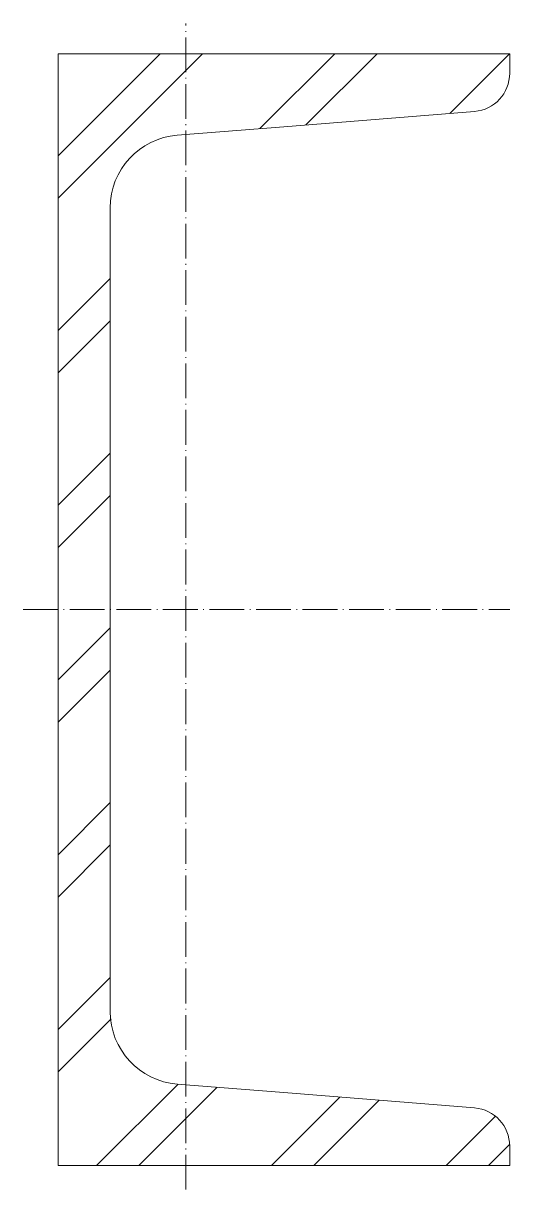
# Model space of a CAD drawing. Header units: metres. Extents: x -5 to 65, y -83 to 84.
import ezdxf

# ---------------------------------------------------------------- set-up
doc = ezdxf.new("R2010")
doc.units = ezdxf.units.M
doc.linetypes.add('MV_hartlijn_staal', pattern=[6.6, 5, -0.8, 0, -0.8])
doc.layers.add('A-DETL-GENF', color=92, linetype='Continuous', lineweight=18)

# ---------------------------------------------------------------- blocks, each defined once
blk = doc.blocks.new('28 Staalprofielen-UNP-2d - UNP160-4451291-00_0 Basismaterialen')
at = {"layer": 'A-DETL-GENF', "lineweight": 13}
h = blk.add_hatch(dxfattribs=at)
h.set_pattern_fill('FP_275', color=256, style=0, pattern_type=2)
h.set_pattern_definition([(225, (-2260.222, -1899.265), (12.57236, -12.57236), []), (225, (-2260.222, -1918.315), (12.57236, -12.57236), [])])
h.paths.add_polyline_path([(65, 80), (0, 80), (0, -80), (65, -80), (65, -77.18), (64.83, -75.82), (64.33, -74.56), (63.54, -73.45), (62.5, -72.57), (61.27, -71.97), (59.94, -71.7), (17.16, -68.27), (14.61, -67.75), (12.27, -66.61), (10.29, -64.93), (8.77, -62.81), (7.82, -60.39), (7.5, -57.81), (7.5, 57.81), (7.82, 60.39), (8.77, 62.81), (10.29, 64.93), (12.27, 66.61), (14.61, 67.75), (17.16, 68.27), (59.94, 71.7), (61.27, 71.97), (62.5, 72.57), (63.54, 73.45), (64.33, 74.56), (64.83, 75.82), (65, 77.18)])
at = {"layer": 'A-DETL-GENF', "linetype": 'MV_hartlijn_staal', "lineweight": 13}
for p, q in [((18.4, -83.46), (18.4, 84.37)), ((-5, 0), (65, 0))]:
    blk.add_line(p, q, dxfattribs=at)
at = {"layer": 'A-DETL-GENF'}
for p, q in [((65, 80), (0, 80)), ((0, 80), (0, -80)), ((65, 77.18), (65, 80)), ((32.5, 69.5), (59.94, 71.7)), ((17.16, 68.27), (32.5, 69.5)), ((7.5, -57.81), (7.5, 57.81)), ((32.5, -69.5), (17.16, -68.27)), ((59.94, -71.7), (32.5, -69.5)), ((65, -80), (65, -77.18)), ((0, -80), (65, -80))]:
    blk.add_line(p, q, dxfattribs=at)
for centre, radius, start, end in [((59.5, 77.18), 5.5, 274.5739, 0), ((18, 57.81), 10.5, 94.5739, 180), ((18, -57.81), 10.5, 180, 265.4261), ((59.5, -77.18), 5.5, 360, 85.4261)]:
    blk.add_arc(centre, radius, start, end, dxfattribs=at)

msp = doc.modelspace()

# ---------------------------------------------------------------- block references
msp.add_blockref('28 Staalprofielen-UNP-2d - UNP160-4451291-00_0 Basismaterialen', (0, 0))

doc.saveas('drawing.dxf')
